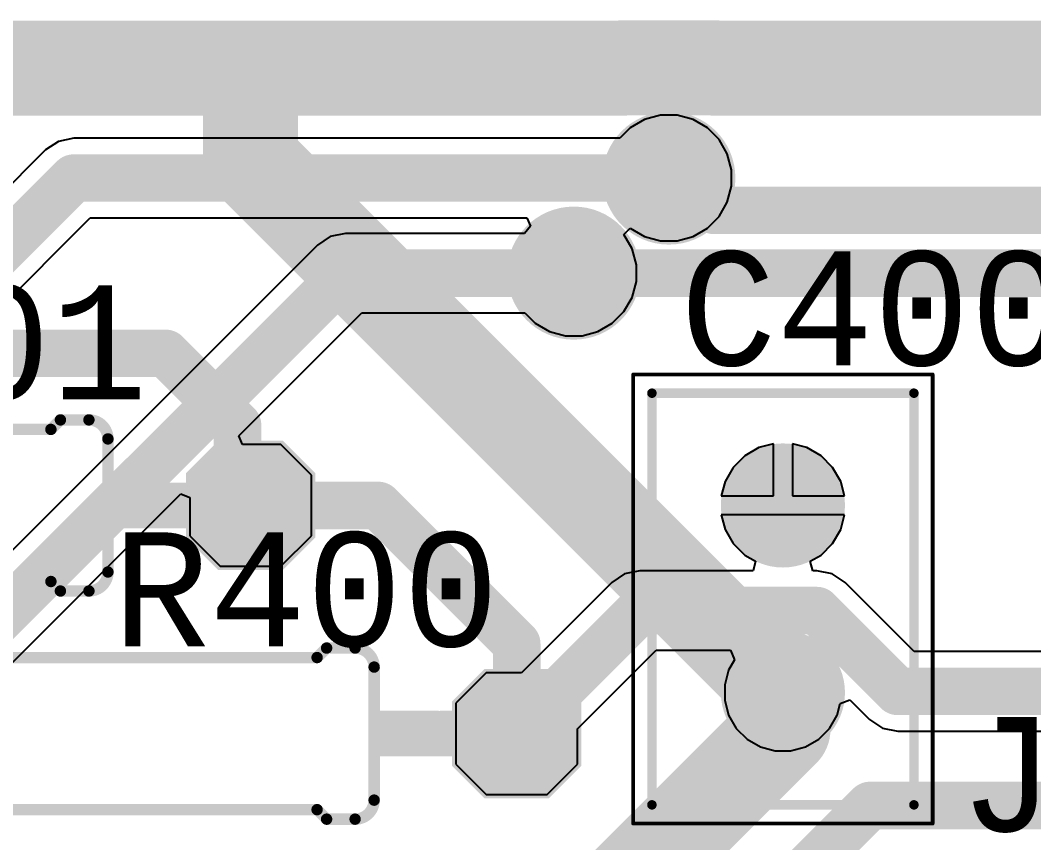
# Model space of a CAD drawing. Header units: inches. Extents: x -0.01 to 8.25, y -0.01 to 4.91.
# Drawn here: x 4.959 to 5.492, y 1 to 1.433 of the extents above; entities that cross this region are included whole.
import ezdxf

# ---------------------------------------------------------------- set-up
doc = ezdxf.new("R2010")
doc.units = ezdxf.units.IN
doc.header["$MEASUREMENT"] = 0
for name, color, linetype in [('Bottom Courtyard', 56, 'Continuous'), ('Bottom Layer', 5, 'Continuous'), ('Bottom Solder', 6, 'Continuous'), ('Multi-Layer', 9, 'Continuous'), ('Pad Holes', 156, 'Continuous'), ('Top Assembly', 56, 'Continuous'), ('Top Courtyard', 56, 'Continuous'), ('Top Layer', 1, 'Continuous'), ('Top Overlay', 2, 'Continuous'), ('Top Solder', 216, 'Continuous'), ('Via Holes', 16, 'Continuous')]:
    doc.layers.add(name, color=color, linetype=linetype)
doc.styles.add('Consolas', font='', dxfattribs={"height": 0.2})
doc.styles.get('Consolas').set_extended_font_data('Consolas')

# ---------------------------------------------------------------- blocks, each defined once
blk = doc.blocks.new('0207_10___C______19')
at = {"layer": 'Bottom Layer'}
for points in [[(-0.188, 0.024), (-0.212, 0.024), (-0.224, 0.012), (-0.224, -0.012), (-0.212, -0.024), (-0.188, -0.024), (-0.176, -0.012), (-0.176, 0.012)], [(0.212, 0.024), (0.188, 0.024), (0.176, 0.012), (0.176, -0.012), (0.188, -0.024), (0.212, -0.024), (0.224, -0.012), (0.224, 0.012)]]:
    blk.add_hatch(color=5, dxfattribs=at).paths.add_polyline_path(points)
at = {"layer": 'Bottom Solder'}
for points in [[(-0.183, 0.034), (-0.217, 0.034), (-0.234, 0.017), (-0.234, -0.017), (-0.217, -0.034), (-0.183, -0.034), (-0.166, -0.017), (-0.166, 0.017)], [(0.217, 0.034), (0.183, 0.034), (0.166, 0.017), (0.166, -0.017), (0.183, -0.034), (0.217, -0.034), (0.234, -0.017), (0.234, 0.017)]]:
    blk.add_hatch(color=6, dxfattribs=at).paths.add_polyline_path(points)
at = {"layer": 'Multi-Layer'}
for points in [[(-0.188, 0.024), (-0.212, 0.024), (-0.224, 0.012), (-0.224, -0.012), (-0.212, -0.024), (-0.188, -0.024), (-0.176, -0.012), (-0.176, 0.012)], [(0.212, 0.024), (0.188, 0.024), (0.176, 0.012), (0.176, -0.012), (0.188, -0.024), (0.212, -0.024), (0.224, -0.012), (0.224, 0.012)]]:
    blk.add_hatch(color=9, dxfattribs=at).paths.add_polyline_path(points)
at = {"layer": 'Pad Holes'}
h = blk.add_hatch(color=7, dxfattribs=at)
edge = h.paths.add_edge_path()
edge.add_arc((-0.2, 0), 0.016, 0, 360)
h = blk.add_hatch(color=7, dxfattribs=at)
edge = h.paths.add_edge_path()
edge.add_arc((0.2, 0), 0.016, 0, 360)
at = {"layer": 'Top Layer'}
for points in [[(-0.188, 0.024), (-0.212, 0.024), (-0.224, 0.012), (-0.224, -0.012), (-0.212, -0.024), (-0.188, -0.024), (-0.176, -0.012), (-0.176, 0.012)], [(0.212, 0.024), (0.188, 0.024), (0.176, 0.012), (0.176, -0.012), (0.188, -0.024), (0.212, -0.024), (0.224, -0.012), (0.224, 0.012)]]:
    blk.add_hatch(color=1, dxfattribs=at).paths.add_polyline_path(points)
at = {"layer": 'Top Overlay'}
for points in [[(-0.1590042, -0.0119998), (-0.1250042, -0.0119998), (-0.1250042, 0.0120002), (-0.1590042, 0.0120002)], [(0.1249958, -0.0119998), (0.1589958, -0.0119998), (0.1589958, 0.0120002), (0.1249958, 0.0120002)]]:
    blk.add_hatch(color=2, dxfattribs=at).paths.add_polyline_path(points)
at = {"layer": 'Top Solder'}
for points in [[(-0.183, 0.034), (-0.217, 0.034), (-0.234, 0.017), (-0.234, -0.017), (-0.217, -0.034), (-0.183, -0.034), (-0.166, -0.017), (-0.166, 0.017)], [(0.217, 0.034), (0.183, 0.034), (0.166, 0.017), (0.166, -0.017), (0.183, -0.034), (0.217, -0.034), (0.234, -0.017), (0.234, 0.017)]]:
    blk.add_hatch(color=216, dxfattribs=at).paths.add_polyline_path(points)
at = {"layer": 'Bottom Courtyard'}
for points in [[(-0.2, 0, 0.024, 0.024, 0), (-0.16, 0, 0.024, 0.024, 0)], [(0.16, 0, 0.024, 0.024, 0), (0.2, 0, 0.024, 0.024, 0)]]:
    blk.add_lwpolyline(points, format="xyseb", dxfattribs=at)
for points in [[(-0.206, 0, 0.012, 0.012, 1), (-0.194, 0, 0.012, 0.012, 1)], [(-0.166, 0, 0.012, 0.012, 1), (-0.154, 0, 0.012, 0.012, 1)], [(0.154, 0, 0.012, 0.012, 1), (0.166, 0, 0.012, 0.012, 1)], [(0.194, 0, 0.012, 0.012, 1), (0.206, 0, 0.012, 0.012, 1)]]:
    blk.add_lwpolyline(points, format="xyseb", close=True, dxfattribs=at)
at = {"layer": 'Top Overlay'}
for points in [[(-0.125, 0.035, 0.006, 0.006, -0.4142135623730951), (-0.115, 0.045, 0.006, 0.006, 0)], [(-0.115, 0.045, 0.006, 0.006, 0), (-0.1, 0.045, 0.006, 0.006, 0)], [(-0.1, 0.045, 0.006, 0.006, 0), (-0.095, 0.04, 0.006, 0.006, 0)], [(0.095, 0.04, 0.006, 0.006, 0), (0.1, 0.045, 0.006, 0.006, 0)], [(0.1, 0.045, 0.006, 0.006, 0), (0.115, 0.045, 0.006, 0.006, 0)], [(0.115, 0.045, 0.006, 0.006, -0.4142135623730951), (0.125, 0.035, 0.006, 0.006, 0)], [(-0.095, 0.04, 0.006, 0.006, 0), (0.095, 0.04, 0.006, 0.006, 0)], [(-0.125, -0.035, 0.006, 0.006, 0), (-0.125, 0.035, 0.006, 0.006, 0)], [(0.125, -0.035, 0.006, 0.006, 0), (0.125, 0.035, 0.006, 0.006, 0)], [(-0.115, -0.045, 0.006, 0.006, -0.4142135623730951), (-0.125, -0.035, 0.006, 0.006, 0)], [(-0.1, -0.045, 0.006, 0.006, 0), (-0.095, -0.04, 0.006, 0.006, 0)], [(-0.095, -0.04, 0.006, 0.006, 0), (0.095, -0.04, 0.006, 0.006, 0)], [(0.095, -0.04, 0.006, 0.006, 0), (0.1, -0.045, 0.006, 0.006, 0)], [(0.125, -0.035, 0.006, 0.006, -0.4142135623730951), (0.115, -0.045, 0.006, 0.006, 0)], [(-0.115, -0.045, 0.006, 0.006, 0), (-0.1, -0.045, 0.006, 0.006, 0)], [(0.1, -0.045, 0.006, 0.006, 0), (0.115, -0.045, 0.006, 0.006, 0)]]:
    blk.add_lwpolyline(points, format="xyseb", dxfattribs=at)
for points in [[(-0.1165, 0.045, 0.003, 0.003, 1), (-0.1135, 0.045, 0.003, 0.003, 1)], [(-0.1165, 0.045, 0.003, 0.003, 1), (-0.1135, 0.045, 0.003, 0.003, 1)], [(-0.1015, 0.045, 0.003, 0.003, 1), (-0.0985, 0.045, 0.003, 0.003, 1)], [(-0.1015, 0.045, 0.003, 0.003, 1), (-0.0985, 0.045, 0.003, 0.003, 1)], [(0.0985, 0.045, 0.003, 0.003, 1), (0.1015, 0.045, 0.003, 0.003, 1)], [(0.0985, 0.045, 0.003, 0.003, 1), (0.1015, 0.045, 0.003, 0.003, 1)], [(0.1135, 0.045, 0.003, 0.003, 1), (0.1165, 0.045, 0.003, 0.003, 1)], [(0.1135, 0.045, 0.003, 0.003, 1), (0.1165, 0.045, 0.003, 0.003, 1)], [(-0.0965, 0.04, 0.003, 0.003, 1), (-0.0935, 0.04, 0.003, 0.003, 1)], [(-0.0965, 0.04, 0.003, 0.003, 1), (-0.0935, 0.04, 0.003, 0.003, 1)], [(0.0935, 0.04, 0.003, 0.003, 1), (0.0965, 0.04, 0.003, 0.003, 1)], [(0.0935, 0.04, 0.003, 0.003, 1), (0.0965, 0.04, 0.003, 0.003, 1)], [(-0.1265, 0.035, 0.003, 0.003, 1), (-0.1235, 0.035, 0.003, 0.003, 1)], [(-0.1265, 0.035, 0.003, 0.003, 1), (-0.1235, 0.035, 0.003, 0.003, 1)], [(0.1235, 0.035, 0.003, 0.003, 1), (0.1265, 0.035, 0.003, 0.003, 1)], [(0.1235, 0.035, 0.003, 0.003, 1), (0.1265, 0.035, 0.003, 0.003, 1)], [(-0.1265, -0.035, 0.003, 0.003, 1), (-0.1235, -0.035, 0.003, 0.003, 1)], [(-0.1265, -0.035, 0.003, 0.003, 1), (-0.1235, -0.035, 0.003, 0.003, 1)], [(-0.0965, -0.04, 0.003, 0.003, 1), (-0.0935, -0.04, 0.003, 0.003, 1)], [(-0.0965, -0.04, 0.003, 0.003, 1), (-0.0935, -0.04, 0.003, 0.003, 1)], [(0.0935, -0.04, 0.003, 0.003, 1), (0.0965, -0.04, 0.003, 0.003, 1)], [(0.0935, -0.04, 0.003, 0.003, 1), (0.0965, -0.04, 0.003, 0.003, 1)], [(0.1235, -0.035, 0.003, 0.003, 1), (0.1265, -0.035, 0.003, 0.003, 1)], [(0.1235, -0.035, 0.003, 0.003, 1), (0.1265, -0.035, 0.003, 0.003, 1)], [(-0.1165, -0.045, 0.003, 0.003, 1), (-0.1135, -0.045, 0.003, 0.003, 1)], [(-0.1165, -0.045, 0.003, 0.003, 1), (-0.1135, -0.045, 0.003, 0.003, 1)], [(-0.1015, -0.045, 0.003, 0.003, 1), (-0.0985, -0.045, 0.003, 0.003, 1)], [(-0.1015, -0.045, 0.003, 0.003, 1), (-0.0985, -0.045, 0.003, 0.003, 1)], [(0.0985, -0.045, 0.003, 0.003, 1), (0.1015, -0.045, 0.003, 0.003, 1)], [(0.0985, -0.045, 0.003, 0.003, 1), (0.1015, -0.045, 0.003, 0.003, 1)], [(0.1135, -0.045, 0.003, 0.003, 1), (0.1165, -0.045, 0.003, 0.003, 1)], [(0.1135, -0.045, 0.003, 0.003, 1), (0.1165, -0.045, 0.003, 0.003, 1)]]:
    blk.add_lwpolyline(points, format="xyseb", close=True, dxfattribs=at)
blk = doc.blocks.new('0207_10___C______20')
at = {"layer": 'Bottom Layer'}
for points in [[(-0.188, 0.024), (-0.212, 0.024), (-0.224, 0.012), (-0.224, -0.012), (-0.212, -0.024), (-0.188, -0.024), (-0.176, -0.012), (-0.176, 0.012)], [(0.212, 0.024), (0.188, 0.024), (0.176, 0.012), (0.176, -0.012), (0.188, -0.024), (0.212, -0.024), (0.224, -0.012), (0.224, 0.012)]]:
    blk.add_hatch(color=5, dxfattribs=at).paths.add_polyline_path(points)
at = {"layer": 'Bottom Solder'}
for points in [[(-0.183, 0.034), (-0.217, 0.034), (-0.234, 0.017), (-0.234, -0.017), (-0.217, -0.034), (-0.183, -0.034), (-0.166, -0.017), (-0.166, 0.017)], [(0.217, 0.034), (0.183, 0.034), (0.166, 0.017), (0.166, -0.017), (0.183, -0.034), (0.217, -0.034), (0.234, -0.017), (0.234, 0.017)]]:
    blk.add_hatch(color=6, dxfattribs=at).paths.add_polyline_path(points)
at = {"layer": 'Multi-Layer'}
for points in [[(-0.188, 0.024), (-0.212, 0.024), (-0.224, 0.012), (-0.224, -0.012), (-0.212, -0.024), (-0.188, -0.024), (-0.176, -0.012), (-0.176, 0.012)], [(0.212, 0.024), (0.188, 0.024), (0.176, 0.012), (0.176, -0.012), (0.188, -0.024), (0.212, -0.024), (0.224, -0.012), (0.224, 0.012)]]:
    blk.add_hatch(color=9, dxfattribs=at).paths.add_polyline_path(points)
at = {"layer": 'Pad Holes'}
h = blk.add_hatch(color=7, dxfattribs=at)
edge = h.paths.add_edge_path()
edge.add_arc((-0.2, 0), 0.016, 0, 360)
h = blk.add_hatch(color=7, dxfattribs=at)
edge = h.paths.add_edge_path()
edge.add_arc((0.2, 0), 0.016, 0, 360)
at = {"layer": 'Top Layer'}
for points in [[(-0.188, 0.024), (-0.212, 0.024), (-0.224, 0.012), (-0.224, -0.012), (-0.212, -0.024), (-0.188, -0.024), (-0.176, -0.012), (-0.176, 0.012)], [(0.212, 0.024), (0.188, 0.024), (0.176, 0.012), (0.176, -0.012), (0.188, -0.024), (0.212, -0.024), (0.224, -0.012), (0.224, 0.012)]]:
    blk.add_hatch(color=1, dxfattribs=at).paths.add_polyline_path(points)
at = {"layer": 'Top Overlay'}
for points in [[(-0.159003, -0.0119998), (-0.125003, -0.0119998), (-0.125003, 0.0120002), (-0.159003, 0.0120002)], [(0.124997, -0.0119998), (0.158997, -0.0119998), (0.158997, 0.0120002), (0.124997, 0.0120002)]]:
    blk.add_hatch(color=2, dxfattribs=at).paths.add_polyline_path(points)
at = {"layer": 'Top Solder'}
for points in [[(-0.183, 0.034), (-0.217, 0.034), (-0.234, 0.017), (-0.234, -0.017), (-0.217, -0.034), (-0.183, -0.034), (-0.166, -0.017), (-0.166, 0.017)], [(0.217, 0.034), (0.183, 0.034), (0.166, 0.017), (0.166, -0.017), (0.183, -0.034), (0.217, -0.034), (0.234, -0.017), (0.234, 0.017)]]:
    blk.add_hatch(color=216, dxfattribs=at).paths.add_polyline_path(points)
at = {"layer": 'Bottom Courtyard'}
for points in [[(-0.2, 0, 0.024, 0.024, 0), (-0.16, 0, 0.024, 0.024, 0)], [(0.16, 0, 0.024, 0.024, 0), (0.2, 0, 0.024, 0.024, 0)]]:
    blk.add_lwpolyline(points, format="xyseb", dxfattribs=at)
for points in [[(-0.206, 0, 0.012, 0.012, 1), (-0.194, 0, 0.012, 0.012, 1)], [(-0.166, 0, 0.012, 0.012, 1), (-0.154, 0, 0.012, 0.012, 1)], [(0.154, 0, 0.012, 0.012, 1), (0.166, 0, 0.012, 0.012, 1)], [(0.194, 0, 0.012, 0.012, 1), (0.206, 0, 0.012, 0.012, 1)]]:
    blk.add_lwpolyline(points, format="xyseb", close=True, dxfattribs=at)
at = {"layer": 'Top Overlay'}
for points in [[(-0.125, 0.035, 0.006, 0.006, -0.4142135623730951), (-0.115, 0.045, 0.006, 0.006, 0)], [(-0.115, 0.045, 0.006, 0.006, 0), (-0.1, 0.045, 0.006, 0.006, 0)], [(-0.1, 0.045, 0.006, 0.006, 0), (-0.095, 0.04, 0.006, 0.006, 0)], [(0.095, 0.04, 0.006, 0.006, 0), (0.1, 0.045, 0.006, 0.006, 0)], [(0.1, 0.045, 0.006, 0.006, 0), (0.115, 0.045, 0.006, 0.006, 0)], [(0.115, 0.045, 0.006, 0.006, -0.4142135623730951), (0.125, 0.035, 0.006, 0.006, 0)], [(-0.095, 0.04, 0.006, 0.006, 0), (0.095, 0.04, 0.006, 0.006, 0)], [(-0.125, -0.035, 0.006, 0.006, 0), (-0.125, 0.035, 0.006, 0.006, 0)], [(0.125, -0.035, 0.006, 0.006, 0), (0.125, 0.035, 0.006, 0.006, 0)], [(-0.115, -0.045, 0.006, 0.006, -0.4142135623730951), (-0.125, -0.035, 0.006, 0.006, 0)], [(-0.1, -0.045, 0.006, 0.006, 0), (-0.095, -0.04, 0.006, 0.006, 0)], [(-0.095, -0.04, 0.006, 0.006, 0), (0.095, -0.04, 0.006, 0.006, 0)], [(0.095, -0.04, 0.006, 0.006, 0), (0.1, -0.045, 0.006, 0.006, 0)], [(0.125, -0.035, 0.006, 0.006, -0.4142135623730951), (0.115, -0.045, 0.006, 0.006, 0)], [(-0.115, -0.045, 0.006, 0.006, 0), (-0.1, -0.045, 0.006, 0.006, 0)], [(0.1, -0.045, 0.006, 0.006, 0), (0.115, -0.045, 0.006, 0.006, 0)]]:
    blk.add_lwpolyline(points, format="xyseb", dxfattribs=at)
for points in [[(-0.1165, 0.045, 0.003, 0.003, 1), (-0.1135, 0.045, 0.003, 0.003, 1)], [(-0.1165, 0.045, 0.003, 0.003, 1), (-0.1135, 0.045, 0.003, 0.003, 1)], [(-0.1015, 0.045, 0.003, 0.003, 1), (-0.0985, 0.045, 0.003, 0.003, 1)], [(-0.1015, 0.045, 0.003, 0.003, 1), (-0.0985, 0.045, 0.003, 0.003, 1)], [(0.0985, 0.045, 0.003, 0.003, 1), (0.1015, 0.045, 0.003, 0.003, 1)], [(0.0985, 0.045, 0.003, 0.003, 1), (0.1015, 0.045, 0.003, 0.003, 1)], [(0.1135, 0.045, 0.003, 0.003, 1), (0.1165, 0.045, 0.003, 0.003, 1)], [(0.1135, 0.045, 0.003, 0.003, 1), (0.1165, 0.045, 0.003, 0.003, 1)], [(-0.0965, 0.04, 0.003, 0.003, 1), (-0.0935, 0.04, 0.003, 0.003, 1)], [(-0.0965, 0.04, 0.003, 0.003, 1), (-0.0935, 0.04, 0.003, 0.003, 1)], [(0.0935, 0.04, 0.003, 0.003, 1), (0.0965, 0.04, 0.003, 0.003, 1)], [(0.0935, 0.04, 0.003, 0.003, 1), (0.0965, 0.04, 0.003, 0.003, 1)], [(-0.1265, 0.035, 0.003, 0.003, 1), (-0.1235, 0.035, 0.003, 0.003, 1)], [(-0.1265, 0.035, 0.003, 0.003, 1), (-0.1235, 0.035, 0.003, 0.003, 1)], [(0.1235, 0.035, 0.003, 0.003, 1), (0.1265, 0.035, 0.003, 0.003, 1)], [(0.1235, 0.035, 0.003, 0.003, 1), (0.1265, 0.035, 0.003, 0.003, 1)], [(-0.1265, -0.035, 0.003, 0.003, 1), (-0.1235, -0.035, 0.003, 0.003, 1)], [(-0.1265, -0.035, 0.003, 0.003, 1), (-0.1235, -0.035, 0.003, 0.003, 1)], [(-0.0965, -0.04, 0.003, 0.003, 1), (-0.0935, -0.04, 0.003, 0.003, 1)], [(-0.0965, -0.04, 0.003, 0.003, 1), (-0.0935, -0.04, 0.003, 0.003, 1)], [(0.0935, -0.04, 0.003, 0.003, 1), (0.0965, -0.04, 0.003, 0.003, 1)], [(0.0935, -0.04, 0.003, 0.003, 1), (0.0965, -0.04, 0.003, 0.003, 1)], [(0.1235, -0.035, 0.003, 0.003, 1), (0.1265, -0.035, 0.003, 0.003, 1)], [(0.1235, -0.035, 0.003, 0.003, 1), (0.1265, -0.035, 0.003, 0.003, 1)], [(-0.1165, -0.045, 0.003, 0.003, 1), (-0.1135, -0.045, 0.003, 0.003, 1)], [(-0.1165, -0.045, 0.003, 0.003, 1), (-0.1135, -0.045, 0.003, 0.003, 1)], [(-0.1015, -0.045, 0.003, 0.003, 1), (-0.0985, -0.045, 0.003, 0.003, 1)], [(-0.1015, -0.045, 0.003, 0.003, 1), (-0.0985, -0.045, 0.003, 0.003, 1)], [(0.0985, -0.045, 0.003, 0.003, 1), (0.1015, -0.045, 0.003, 0.003, 1)], [(0.0985, -0.045, 0.003, 0.003, 1), (0.1015, -0.045, 0.003, 0.003, 1)], [(0.1135, -0.045, 0.003, 0.003, 1), (0.1165, -0.045, 0.003, 0.003, 1)], [(0.1135, -0.045, 0.003, 0.003, 1), (0.1165, -0.045, 0.003, 0.003, 1)]]:
    blk.add_lwpolyline(points, format="xyseb", close=True, dxfattribs=at)
blk = doc.blocks.new('CAPRB250W50L550T350H600_22')
at = {"layer": 'Bottom Layer'}
h = blk.add_hatch(color=5, dxfattribs=at)
edge = h.paths.add_edge_path()
edge.add_arc((-0.0492126, 0), 0.0226378, 0, 360)
h = blk.add_hatch(color=5, dxfattribs=at)
edge = h.paths.add_edge_path()
edge.add_arc((0.0492126, 0), 0.0226378, 0, 360)
at = {"layer": 'Bottom Solder'}
h = blk.add_hatch(color=6, dxfattribs=at)
edge = h.paths.add_edge_path()
edge.add_arc((-0.0492126, 0), 0.0326378, 0, 360)
h = blk.add_hatch(color=6, dxfattribs=at)
edge = h.paths.add_edge_path()
edge.add_arc((0.0492126, 0), 0.0326378, 0, 360)
at = {"layer": 'Multi-Layer'}
h = blk.add_hatch(color=9, dxfattribs=at)
edge = h.paths.add_edge_path()
edge.add_arc((-0.0492126, 0), 0.0226378, 0, 360)
h = blk.add_hatch(color=9, dxfattribs=at)
edge = h.paths.add_edge_path()
edge.add_arc((0.0492126, 0), 0.0226378, 0, 360)
at = {"layer": 'Pad Holes'}
h = blk.add_hatch(color=7, dxfattribs=at)
edge = h.paths.add_edge_path()
edge.add_arc((-0.0492126, 0), 0.015748, 0, 360)
h = blk.add_hatch(color=7, dxfattribs=at)
edge = h.paths.add_edge_path()
edge.add_arc((0.0492126, 0), 0.015748, 0, 360)
at = {"layer": 'Top Layer'}
h = blk.add_hatch(color=1, dxfattribs=at)
edge = h.paths.add_edge_path()
edge.add_arc((-0.0492126, 0), 0.0226378, 0, 360)
h = blk.add_hatch(color=1, dxfattribs=at)
edge = h.paths.add_edge_path()
edge.add_arc((0.0492126, 0), 0.0226378, 0, 360)
at = {"layer": 'Top Solder'}
h = blk.add_hatch(color=216, dxfattribs=at)
edge = h.paths.add_edge_path()
edge.add_arc((-0.0492126, 0), 0.0326378, 0, 360)
h = blk.add_hatch(color=216, dxfattribs=at)
edge = h.paths.add_edge_path()
edge.add_arc((0.0492126, 0), 0.0326378, 0, 360)
at = {"layer": 'Top Assembly'}
for points in [[(0.1082677, 0.0688976, 0.005, 0.005, 0), (-0.1082677, 0.0688976, 0.005, 0.005, 0)], [(-0.1082677, -0.0688976, 0.005, 0.005, 0), (-0.1082677, 0.0688976, 0.005, 0.005, 0)], [(0.1082677, -0.0688976, 0.005, 0.005, 0), (0.1082677, 0.0688976, 0.005, 0.005, 0)], [(0.1082677, -0.0688976, 0.005, 0.005, 0), (-0.1082677, -0.0688976, 0.005, 0.005, 0)]]:
    blk.add_lwpolyline(points, format="xyseb", dxfattribs=at)
for points in [[(-0.1095177, 0.0688976, 0.0025, 0.0025, 1), (-0.1070177, 0.0688976, 0.0025, 0.0025, 1)], [(-0.1095177, 0.0688976, 0.0025, 0.0025, 1), (-0.1070177, 0.0688976, 0.0025, 0.0025, 1)], [(0.1070177, 0.0688976, 0.0025, 0.0025, 1), (0.1095177, 0.0688976, 0.0025, 0.0025, 1)], [(0.1070177, 0.0688976, 0.0025, 0.0025, 1), (0.1095177, 0.0688976, 0.0025, 0.0025, 1)], [(-0.1095177, -0.0688976, 0.0025, 0.0025, 1), (-0.1070177, -0.0688976, 0.0025, 0.0025, 1)], [(-0.1095177, -0.0688976, 0.0025, 0.0025, 1), (-0.1070177, -0.0688976, 0.0025, 0.0025, 1)], [(0.1070177, -0.0688976, 0.0025, 0.0025, 1), (0.1095177, -0.0688976, 0.0025, 0.0025, 1)], [(0.1070177, -0.0688976, 0.0025, 0.0025, 1), (0.1095177, -0.0688976, 0.0025, 0.0025, 1)]]:
    blk.add_lwpolyline(points, format="xyseb", close=True, dxfattribs=at)
at = {"layer": 'Top Courtyard'}
for points in [[(0.1181102, 0.0787402, 0.0019685, 0.0019685, 0), (-0.1181102, 0.0787402, 0.0019685, 0.0019685, 0)], [(-0.1181102, -0.0787402, 0.0019685, 0.0019685, 0), (-0.1181102, 0.0787402, 0.0019685, 0.0019685, 0)], [(0.1181102, -0.0787402, 0.0019685, 0.0019685, 0), (0.1181102, 0.0787402, 0.0019685, 0.0019685, 0)], [(0.1181102, -0.0787402, 0.0019685, 0.0019685, 0), (-0.1181102, -0.0787402, 0.0019685, 0.0019685, 0)]]:
    blk.add_lwpolyline(points, format="xyseb", dxfattribs=at)
for points in [[(-0.1186023, 0.0787402, 0.0009842, 0.0009842, 1), (-0.1176181, 0.0787402, 0.0009842, 0.0009842, 1)], [(-0.1186023, 0.0787402, 0.0009842, 0.0009842, 1), (-0.1176181, 0.0787402, 0.0009842, 0.0009842, 1)], [(0.1176181, 0.0787402, 0.0009842, 0.0009842, 1), (0.1186023, 0.0787402, 0.0009842, 0.0009842, 1)], [(0.1176181, 0.0787402, 0.0009842, 0.0009842, 1), (0.1186023, 0.0787402, 0.0009842, 0.0009842, 1)], [(-0.1186023, -0.0787402, 0.0009842, 0.0009842, 1), (-0.1176181, -0.0787402, 0.0009842, 0.0009842, 1)], [(-0.1186023, -0.0787402, 0.0009842, 0.0009842, 1), (-0.1176181, -0.0787402, 0.0009842, 0.0009842, 1)], [(0.1176181, -0.0787402, 0.0009842, 0.0009842, 1), (0.1186023, -0.0787402, 0.0009842, 0.0009842, 1)], [(0.1176181, -0.0787402, 0.0009842, 0.0009842, 1), (0.1186023, -0.0787402, 0.0009842, 0.0009842, 1)]]:
    blk.add_lwpolyline(points, format="xyseb", close=True, dxfattribs=at)
at = {"layer": 'Top Overlay'}
for points in [[(0.1082677, 0.0688976, 0.005, 0.005, 0), (-0.1082677, 0.0688976, 0.005, 0.005, 0)], [(-0.1082677, -0.0688976, 0.005, 0.005, 0), (-0.1082677, 0.0688976, 0.005, 0.005, 0)], [(0.1082677, -0.0688976, 0.005, 0.005, 0), (0.1082677, 0.0688976, 0.005, 0.005, 0)], [(0.1082677, -0.0688976, 0.005, 0.005, 0), (-0.1082677, -0.0688976, 0.005, 0.005, 0)]]:
    blk.add_lwpolyline(points, format="xyseb", dxfattribs=at)
for points in [[(-0.1095177, 0.0688976, 0.0025, 0.0025, 1), (-0.1070177, 0.0688976, 0.0025, 0.0025, 1)], [(-0.1095177, 0.0688976, 0.0025, 0.0025, 1), (-0.1070177, 0.0688976, 0.0025, 0.0025, 1)], [(0.1070177, 0.0688976, 0.0025, 0.0025, 1), (0.1095177, 0.0688976, 0.0025, 0.0025, 1)], [(0.1070177, 0.0688976, 0.0025, 0.0025, 1), (0.1095177, 0.0688976, 0.0025, 0.0025, 1)], [(-0.1095177, -0.0688976, 0.0025, 0.0025, 1), (-0.1070177, -0.0688976, 0.0025, 0.0025, 1)], [(-0.1095177, -0.0688976, 0.0025, 0.0025, 1), (-0.1070177, -0.0688976, 0.0025, 0.0025, 1)], [(0.1070177, -0.0688976, 0.0025, 0.0025, 1), (0.1095177, -0.0688976, 0.0025, 0.0025, 1)], [(0.1070177, -0.0688976, 0.0025, 0.0025, 1), (0.1095177, -0.0688976, 0.0025, 0.0025, 1)]]:
    blk.add_lwpolyline(points, format="xyseb", close=True, dxfattribs=at)

msp = doc.modelspace()

# ---------------------------------------------------------------- hatches: boundary and pattern name
at = {"layer": 'Bottom Layer'}
h = msp.add_hatch(color=5, dxfattribs=at)
edge = h.paths.add_edge_path()
edge.add_arc((5.3, 1.35), 0.025, 0, 360)
h = msp.add_hatch(color=5, dxfattribs=at)
edge = h.paths.add_edge_path()
edge.add_arc((5.25, 1.3), 0.025, 0, 360)
at = {"layer": 'Bottom Solder'}
h = msp.add_hatch(color=6, dxfattribs=at)
edge = h.paths.add_edge_path()
edge.add_arc((5.3, 1.35), 0.035, 0, 360)
h = msp.add_hatch(color=6, dxfattribs=at)
edge = h.paths.add_edge_path()
edge.add_arc((5.25, 1.3), 0.035, 0, 360)
at = {"layer": 'Top Layer'}
h = msp.add_hatch(color=1, dxfattribs=at)
edge = h.paths.add_edge_path()
edge.add_arc((5.3, 1.35), 0.025, 0, 360)
h = msp.add_hatch(color=1, dxfattribs=at)
edge = h.paths.add_edge_path()
edge.add_arc((5.25, 1.3), 0.025, 0, 360)
at = {"layer": 'Top Solder'}
h = msp.add_hatch(color=216, dxfattribs=at)
edge = h.paths.add_edge_path()
edge.add_arc((5.3, 1.35), 0.035, 0, 360)
h = msp.add_hatch(color=216, dxfattribs=at)
edge = h.paths.add_edge_path()
edge.add_arc((5.25, 1.3), 0.035, 0, 360)
at = {"layer": 'Via Holes'}
h = msp.add_hatch(color=7, dxfattribs=at)
edge = h.paths.add_edge_path()
edge.add_arc((5.3, 1.35), 0.0098425, 0, 360)
h = msp.add_hatch(color=7, dxfattribs=at)
edge = h.paths.add_edge_path()
edge.add_arc((5.25, 1.3), 0.0098425, 0, 360)

# ---------------------------------------------------------------- linework, layer by layer
at = {"layer": 'Bottom Layer'}
for p, q in [((5.2872625, 1.3807511), (5.2797375, 1.3764066)), ((5.2956555, 1.383), (5.2872625, 1.3807511)), ((5.3043445, 1.383), (5.2956555, 1.383)), ((5.3127375, 1.3807511), (5.3043445, 1.383)), ((5.3202625, 1.3764066), (5.3127375, 1.3807511)), ((5.2797375, 1.3764066), (5.2742325, 1.3709016)), ((5.3264066, 1.3702625), (5.3202625, 1.3764066)), ((4.9870265, 1.3709016), (4.9790278, 1.3693106)), ((5.2742325, 1.3709016), (4.9870265, 1.3709016)), ((5.3307511, 1.3627375), (5.3264066, 1.3702625)), ((4.9722466, 1.3647794), (4.8052213, 1.1977542)), ((4.9722468, 1.3647797), (4.9722466, 1.3647794)), ((4.9790278, 1.3693106), (4.9722468, 1.3647797)), ((5.333, 1.3543445), (5.3307511, 1.3627375)), ((5.333, 1.3456555), (5.333, 1.3543445)), ((5.3307511, 1.3372625), (5.333, 1.3456555)), ((5.3264066, 1.3297375), (5.3307511, 1.3372625)), ((4.8409026, 1.1743167), (4.9956842, 1.3290984)), ((4.9956842, 1.3290984), (5.2253582, 1.3290984)), ((5.2253582, 1.3290984), (5.2271897, 1.3246767)), ((5.3202625, 1.3235934), (5.3264066, 1.3297375)), ((5.2271897, 1.3246767), (5.2240931, 1.3209016)), ((5.2764066, 1.3202624), (5.2797376, 1.3235934)), ((5.2797376, 1.3235934), (5.2872625, 1.3192489)), ((5.3127375, 1.3192489), (5.3202625, 1.3235934)), ((5.1219419, 1.3193106), (5.1151609, 1.3147797)), ((5.1299406, 1.3209016), (5.1219419, 1.3193106)), ((5.2240931, 1.3209016), (5.1299406, 1.3209016)), ((5.2807511, 1.3127375), (5.2764066, 1.3202624)), ((5.2872625, 1.3192489), (5.2956555, 1.317)), ((5.2956555, 1.317), (5.3043445, 1.317)), ((5.3043445, 1.317), (5.3127375, 1.3192489)), ((5.1151607, 1.3147794), (4.8566204, 1.0562392)), ((5.1151609, 1.3147797), (5.1151607, 1.3147794)), ((5.283, 1.3043445), (5.2807511, 1.3127375)), ((5.283, 1.2956555), (5.283, 1.3043445)), ((5.2807511, 1.2872625), (5.283, 1.2956555)), ((5.2764066, 1.2797375), (5.2807511, 1.2872625)), ((5.2702625, 1.2735934), (5.2764066, 1.2797375)), ((5.0739157, 1.2144157), (5.1385983, 1.2790984)), ((5.1385983, 1.2790984), (5.2242325, 1.2790984)), ((5.2242325, 1.2790984), (5.2297375, 1.2735934)), ((5.2297375, 1.2735934), (5.2372625, 1.2692489)), ((5.2372625, 1.2692489), (5.2456555, 1.267)), ((5.2543445, 1.267), (5.2627375, 1.2692489)), ((5.2627375, 1.2692489), (5.2702625, 1.2735934)), ((5.2456555, 1.267), (5.2543445, 1.267)), ((5.0758291, 1.2097963), (5.0739157, 1.2144157)), ((5.355001, 1.2102457), (5.3474033, 1.2082099)), ((5.355001, 1.1827969), (5.355001, 1.2102457)), ((5.3725987, 1.2082099), (5.365001, 1.2102457)), ((5.365001, 1.2102457), (5.365001, 1.1827969)), ((5.096001, 1.2097963), (5.0758291, 1.2097963)), ((5.112001, 1.1937963), (5.096001, 1.2097963)), ((5.3474033, 1.2082099), (5.3399609, 1.203913)), ((5.3800411, 1.203913), (5.3725987, 1.2082099)), ((5.3399609, 1.203913), (5.3338843, 1.1978364)), ((5.3861177, 1.1978364), (5.3800411, 1.203913)), ((5.3338843, 1.1978364), (5.3295874, 1.190394)), ((5.3904146, 1.190394), (5.3861177, 1.1978364)), ((5.112001, 1.1617963), (5.112001, 1.1937963)), ((5.3295874, 1.190394), (5.3275518, 1.1827969)), ((5.3924502, 1.1827969), (5.3904146, 1.190394)), ((4.8697203, 1.0102203), (5.0433816, 1.1838816)), ((5.0433816, 1.1838816), (5.048001, 1.1819682)), ((5.048001, 1.1819682), (5.048001, 1.1617963)), ((5.3275518, 1.1827969), (5.355001, 1.1827969)), ((5.365001, 1.1827969), (5.3924502, 1.1827969)), ((5.360001, 1.1727969), (5.3275515, 1.1727969)), ((5.3275515, 1.1727969), (5.3295874, 1.1651986)), ((5.3924505, 1.1727969), (5.360001, 1.1727969)), ((5.3904146, 1.1651986), (5.3924505, 1.1727969)), ((5.3295874, 1.1651986), (5.3338843, 1.1577562)), ((5.3861177, 1.1577562), (5.3904146, 1.1651986)), ((5.048001, 1.1617963), (5.064001, 1.1457963)), ((5.096001, 1.1457963), (5.112001, 1.1617963)), ((5.3338843, 1.1577562), (5.3399609, 1.1516796)), ((5.3800411, 1.1516796), (5.3861177, 1.1577562)), ((5.3399609, 1.1516796), (5.3456231, 1.1484105)), ((5.3743789, 1.1484105), (5.3800411, 1.1516796)), ((5.3456231, 1.1484105), (5.3442833, 1.1434105)), ((5.3757187, 1.1434105), (5.3743789, 1.1484105)), ((5.064001, 1.1457963), (5.096001, 1.1457963)), ((5.2767149, 1.1418195), (5.2699339, 1.1372886)), ((5.2847136, 1.1434105), (5.2767149, 1.1418195)), ((5.3442833, 1.1434105), (5.2847136, 1.1434105)), ((5.3778687, 1.1434105), (5.3757187, 1.1434105)), ((5.3778692, 1.1434106), (5.3778687, 1.1434105)), ((5.3858679, 1.1418195), (5.3778692, 1.1434106)), ((5.3926489, 1.1372886), (5.3858679, 1.1418195)), ((5.2699337, 1.1372883), (5.2224416, 1.0897963)), ((5.2699339, 1.1372886), (5.2699337, 1.1372883)), ((5.4290358, 1.1009016), (5.3926489, 1.1372886)), ((5.252001, 1.0602369), (5.2933713, 1.1016073)), ((5.2933713, 1.1016073), (5.3323587, 1.1016073)), ((5.3323587, 1.1016073), (5.3345747, 1.0966073)), ((5.5929016, 1.1009016), (5.4290358, 1.1009016)), ((5.3345747, 1.0966073), (5.3314511, 1.0911969)), ((5.204001, 1.0897963), (5.188001, 1.0737963)), ((5.2224416, 1.0897963), (5.204001, 1.0897963)), ((5.3314511, 1.0911969), (5.3293632, 1.0834046)), ((5.3293632, 1.0834046), (5.3293632, 1.0753376)), ((5.188001, 1.0737963), (5.188001, 1.0417963)), ((5.3293632, 1.0753376), (5.3314511, 1.0675453)), ((5.3885509, 1.0675453), (5.3901678, 1.0735798)), ((5.3901678, 1.0735798), (5.3952703, 1.0755484)), ((5.3952703, 1.0755484), (5.4055982, 1.0652206)), ((5.3314511, 1.0675453), (5.3354846, 1.060559)), ((5.3845174, 1.060559), (5.3885509, 1.0675453)), ((5.4055982, 1.0652206), (5.4055984, 1.0652203)), ((5.4055984, 1.0652203), (5.4123794, 1.0606894)), ((5.252001, 1.0417963), (5.252001, 1.0602369)), ((5.3354846, 1.060559), (5.3411889, 1.0548547)), ((5.3788131, 1.0548547), (5.3845174, 1.060559)), ((5.4123794, 1.0606894), (5.4203781, 1.0590983)), ((5.4203781, 1.0590983), (5.4203786, 1.0590984)), ((5.4203786, 1.0590984), (5.5929016, 1.0590984)), ((5.3411889, 1.0548547), (5.3481752, 1.0508212)), ((5.3481752, 1.0508212), (5.3559675, 1.0487333)), ((5.3640345, 1.0487333), (5.3718268, 1.0508212)), ((5.3718268, 1.0508212), (5.3788131, 1.0548547)), ((5.3559675, 1.0487333), (5.3640345, 1.0487333)), ((5.188001, 1.0417963), (5.204001, 1.0257963)), ((5.236001, 1.0257963), (5.252001, 1.0417963)), ((5.204001, 1.0257963), (5.236001, 1.0257963))]:
    msp.add_line(p, q, dxfattribs=at)
for points in [[(4.820001, 1.1829745, 0.025, 0.025, 0), (4.9870265, 1.35, 0.025, 0.025, 0)], [(4.9870265, 1.35, 0.025, 0.025, 0), (5.3, 1.35, 0.025, 0.025, 0)], [(4.8549406, 1.025, 0.025, 0.025, 0), (5.1299406, 1.3, 0.025, 0.025, 0)], [(5.1299406, 1.3, 0.025, 0.025, 0), (5.25, 1.3, 0.025, 0.025, 0)], [(5.220001, 1.0577963, 0.025, 0.025, 0), (5.2847136, 1.1225089, 0.025, 0.025, 0)], [(5.2847136, 1.1225089, 0.025, 0.025, 0), (5.3778692, 1.1225089, 0.025, 0.025, 0)], [(5.3778692, 1.1225089, 0.025, 0.025, 0), (5.4203781, 1.08, 0.025, 0.025, 0)], [(5.4203781, 1.08, 0.025, 0.025, 0), (5.6476693, 1.08, 0.025, 0.025, 0)]]:
    msp.add_lwpolyline(points, format="xyseb", dxfattribs=at)
for points in [[(4.9807765, 1.35, 0.0125, 0.0125, 1), (4.9932765, 1.35, 0.0125, 0.0125, 1)], [(4.9807765, 1.35, 0.0125, 0.0125, 1), (4.9932765, 1.35, 0.0125, 0.0125, 1)], [(5.29375, 1.35, 0.0125, 0.0125, 1), (5.30625, 1.35, 0.0125, 0.0125, 1)], [(5.1236906, 1.3, 0.0125, 0.0125, 1), (5.1361906, 1.3, 0.0125, 0.0125, 1)], [(5.1236906, 1.3, 0.0125, 0.0125, 1), (5.1361906, 1.3, 0.0125, 0.0125, 1)], [(5.24375, 1.3, 0.0125, 0.0125, 1), (5.25625, 1.3, 0.0125, 0.0125, 1)], [(5.2784636, 1.1225089, 0.0125, 0.0125, 1), (5.2909636, 1.1225089, 0.0125, 0.0125, 1)], [(5.2784636, 1.1225089, 0.0125, 0.0125, 1), (5.2909636, 1.1225089, 0.0125, 0.0125, 1)], [(5.3716192, 1.1225089, 0.0125, 0.0125, 1), (5.3841192, 1.1225089, 0.0125, 0.0125, 1)], [(5.3716192, 1.1225089, 0.0125, 0.0125, 1), (5.3841192, 1.1225089, 0.0125, 0.0125, 1)], [(5.4141281, 1.08, 0.0125, 0.0125, 1), (5.4266281, 1.08, 0.0125, 0.0125, 1)], [(5.4141281, 1.08, 0.0125, 0.0125, 1), (5.4266281, 1.08, 0.0125, 0.0125, 1)], [(5.213751, 1.0577963, 0.0125, 0.0125, 1), (5.226251, 1.0577963, 0.0125, 0.0125, 1)]]:
    msp.add_lwpolyline(points, format="xyseb", close=True, dxfattribs=at)
at = {"layer": 'Top Layer'}
for points in [[(4.650001, 1.4077963, 0.05, 0.05, 0), (5.080001, 1.4077963, 0.05, 0.05, 0)], [(5.080001, 1.4077963, 0.05, 0.05, 0), (5.275772, 1.4077963, 0.05, 0.05, 0)], [(5.080001, 1.3593711, 0.05, 0.05, 0), (5.080001, 1.4077963, 0.05, 0.05, 0)], [(5.275772, 1.4077963, 0.05, 0.05, 0), (5.2759757, 1.408, 0.05, 0.05, 0)], [(5.2759757, 1.408, 0.05, 0.05, 0), (5.3240243, 1.408, 0.05, 0.05, 0)], [(5.3240243, 1.408, 0.05, 0.05, 0), (5.324228, 1.4077963, 0.05, 0.05, 0)], [(5.324228, 1.4077963, 0.05, 0.05, 0), (5.950001, 1.4077963, 0.05, 0.05, 0)], [(5.080001, 1.3593711, 0.05, 0.05, 0), (5.360001, 1.0793711, 0.05, 0.05, 0)], [(5.3, 1.35, 0.025, 0.025, 0), (5.3067649, 1.35, 0.025, 0.025, 0)], [(5.3067649, 1.35, 0.025, 0.025, 0), (5.3237649, 1.333, 0.025, 0.025, 0)], [(5.3237649, 1.333, 0.025, 0.025, 0), (6.783669, 1.333, 0.025, 0.025, 0)], [(5.25, 1.3, 0.025, 0.025, 0), (6.77, 1.3, 0.025, 0.025, 0)], [(4.560001, 1.2577963, 0.025, 0.025, 0), (5.0353563, 1.2577963, 0.025, 0.025, 0)], [(5.0353563, 1.2577963, 0.025, 0.025, 0), (5.0731786, 1.219974, 0.025, 0.025, 0)], [(5.0731786, 1.1846187, 0.025, 0.025, 0), (5.0731786, 1.219974, 0.025, 0.025, 0)], [(5.0731786, 1.1846187, 0.025, 0.025, 0), (5.080001, 1.1777963, 0.025, 0.025, 0)], [(5.080001, 1.1777963, 0.025, 0.025, 0), (5.1472037, 1.1777963, 0.025, 0.025, 0)], [(5.1472037, 1.1777963, 0.025, 0.025, 0), (5.220001, 1.104999, 0.025, 0.025, 0)], [(5.220001, 1.0577963, 0.025, 0.025, 0), (5.220001, 1.104999, 0.025, 0.025, 0)], [(5.360001, 1.060001, 0.05, 0.05, 0), (5.360001, 1.0793711, 0.05, 0.05, 0)], [(5.0045276, 0.7045276, 0.05, 0.05, 0), (5.360001, 1.060001, 0.05, 0.05, 0)], [(5.3, 0.9141867, 0.025, 0.025, 0), (5.4058133, 1.02, 0.025, 0.025, 0)], [(5.4058133, 1.02, 0.025, 0.025, 0), (5.8, 1.02, 0.025, 0.025, 0)]]:
    msp.add_lwpolyline(points, format="xyseb", dxfattribs=at)
for points in [[(5.067501, 1.4077963, 0.025, 0.025, 1), (5.092501, 1.4077963, 0.025, 0.025, 1)], [(5.067501, 1.4077963, 0.025, 0.025, 1), (5.092501, 1.4077963, 0.025, 0.025, 1)], [(5.067501, 1.4077963, 0.025, 0.025, 1), (5.092501, 1.4077963, 0.025, 0.025, 1)], [(5.263272, 1.4077963, 0.025, 0.025, 1), (5.288272, 1.4077963, 0.025, 0.025, 1)], [(5.263272, 1.4077963, 0.025, 0.025, 1), (5.288272, 1.4077963, 0.025, 0.025, 1)], [(5.2634757, 1.408, 0.025, 0.025, 1), (5.2884757, 1.408, 0.025, 0.025, 1)], [(5.2634757, 1.408, 0.025, 0.025, 1), (5.2884757, 1.408, 0.025, 0.025, 1)], [(5.3115243, 1.408, 0.025, 0.025, 1), (5.3365243, 1.408, 0.025, 0.025, 1)], [(5.3115243, 1.408, 0.025, 0.025, 1), (5.3365243, 1.408, 0.025, 0.025, 1)], [(5.311728, 1.4077963, 0.025, 0.025, 1), (5.336728, 1.4077963, 0.025, 0.025, 1)], [(5.311728, 1.4077963, 0.025, 0.025, 1), (5.336728, 1.4077963, 0.025, 0.025, 1)], [(5.067501, 1.3593711, 0.025, 0.025, 1), (5.092501, 1.3593711, 0.025, 0.025, 1)], [(5.067501, 1.3593711, 0.025, 0.025, 1), (5.092501, 1.3593711, 0.025, 0.025, 1)], [(5.29375, 1.35, 0.0125, 0.0125, 1), (5.30625, 1.35, 0.0125, 0.0125, 1)], [(5.3005149, 1.35, 0.0125, 0.0125, 1), (5.3130149, 1.35, 0.0125, 0.0125, 1)], [(5.3005149, 1.35, 0.0125, 0.0125, 1), (5.3130149, 1.35, 0.0125, 0.0125, 1)], [(5.3175149, 1.333, 0.0125, 0.0125, 1), (5.3300149, 1.333, 0.0125, 0.0125, 1)], [(5.3175149, 1.333, 0.0125, 0.0125, 1), (5.3300149, 1.333, 0.0125, 0.0125, 1)], [(5.24375, 1.3, 0.0125, 0.0125, 1), (5.25625, 1.3, 0.0125, 0.0125, 1)], [(5.0291063, 1.2577963, 0.0125, 0.0125, 1), (5.0416063, 1.2577963, 0.0125, 0.0125, 1)], [(5.0291063, 1.2577963, 0.0125, 0.0125, 1), (5.0416063, 1.2577963, 0.0125, 0.0125, 1)], [(5.0669286, 1.219974, 0.0125, 0.0125, 1), (5.0794286, 1.219974, 0.0125, 0.0125, 1)], [(5.0669286, 1.219974, 0.0125, 0.0125, 1), (5.0794286, 1.219974, 0.0125, 0.0125, 1)], [(5.0669286, 1.1846187, 0.0125, 0.0125, 1), (5.0794286, 1.1846187, 0.0125, 0.0125, 1)], [(5.0669286, 1.1846187, 0.0125, 0.0125, 1), (5.0794286, 1.1846187, 0.0125, 0.0125, 1)], [(5.073751, 1.1777963, 0.0125, 0.0125, 1), (5.086251, 1.1777963, 0.0125, 0.0125, 1)], [(5.073751, 1.1777963, 0.0125, 0.0125, 1), (5.086251, 1.1777963, 0.0125, 0.0125, 1)], [(5.1409537, 1.1777963, 0.0125, 0.0125, 1), (5.1534537, 1.1777963, 0.0125, 0.0125, 1)], [(5.1409537, 1.1777963, 0.0125, 0.0125, 1), (5.1534537, 1.1777963, 0.0125, 0.0125, 1)], [(5.213751, 1.104999, 0.0125, 0.0125, 1), (5.226251, 1.104999, 0.0125, 0.0125, 1)], [(5.213751, 1.104999, 0.0125, 0.0125, 1), (5.226251, 1.104999, 0.0125, 0.0125, 1)], [(5.347501, 1.0793711, 0.025, 0.025, 1), (5.372501, 1.0793711, 0.025, 0.025, 1)], [(5.347501, 1.0793711, 0.025, 0.025, 1), (5.372501, 1.0793711, 0.025, 0.025, 1)], [(5.347501, 1.060001, 0.025, 0.025, 1), (5.372501, 1.060001, 0.025, 0.025, 1)], [(5.347501, 1.060001, 0.025, 0.025, 1), (5.372501, 1.060001, 0.025, 0.025, 1)], [(5.213751, 1.0577963, 0.0125, 0.0125, 1), (5.226251, 1.0577963, 0.0125, 0.0125, 1)], [(5.3995633, 1.02, 0.0125, 0.0125, 1), (5.4120633, 1.02, 0.0125, 0.0125, 1)], [(5.3995633, 1.02, 0.0125, 0.0125, 1), (5.4120633, 1.02, 0.0125, 0.0125, 1)]]:
    msp.add_lwpolyline(points, format="xyseb", close=True, dxfattribs=at)

# ---------------------------------------------------------------- block references
at = {"rotation": 270}
msp.add_blockref('CAPRB250W50L550T350H600_22', (5.360001, 1.1285837), dxfattribs=at)
for name, p in [('0207_10___C______19', (4.880001, 1.1777963)), ('0207_10___C______20', (5.020001, 1.0577963))]:
    msp.add_blockref(name, p)

# ---------------------------------------------------------------- texts
at = {"layer": 'Top Overlay', "style": 'Consolas'}
for s, p in [('C400', (5.305901, 1.2514463)), ('R401', (4.8224, 1.23365)), ('R400', (5.0075059, 1.10365)), ('J403', (5.4527435, 1.0064463))]:
    msp.add_text(s, height=0.06, dxfattribs=at).set_placement(p)

doc.saveas('drawing.dxf')
